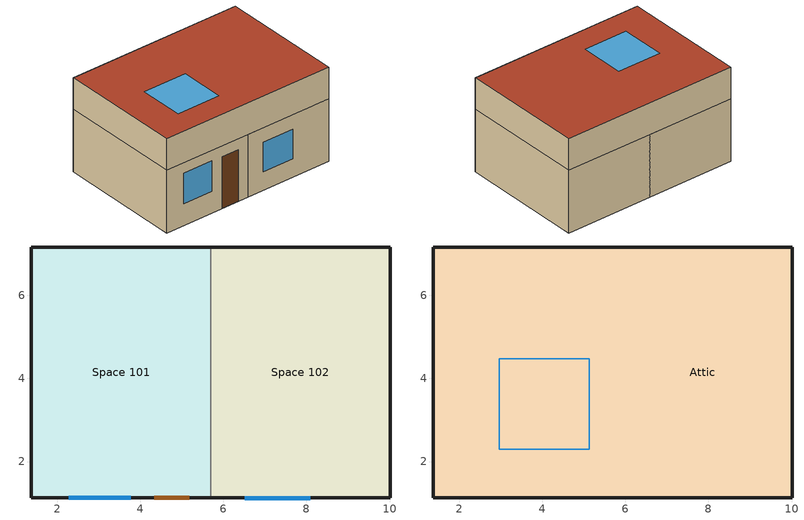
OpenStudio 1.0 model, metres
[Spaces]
Space 101
 floor ground: 5.7,7.16 5.7,1.12 1.38,1.12 1.38,7.16 z0
 wall outside: 5.7,7.16 1.38,7.16 1.38,1.12 5.7,1.12 z0:3.05
 wall to Space 102: 5.7,1.12 5.7,7.16 z0:3.05
 window: 2.29,1.12 3.78,1.12 z1.05:2.54
 door: 4.33,1.12 5.18,1.12 z0:2.51
Space 102
 floor ground: 10.02,7.16 10.02,1.12 5.7,1.12 5.7,7.16 z0
 wall outside: 5.7,1.12 10.02,1.12 10.02,7.16 5.7,7.16 z0:3.05
 window: 6.52,1.12 8.09,1.12 z0.9:2.34
Attic
 floor to Space 102 (ASHRAE 90.1-2004 AtticFloor ClimateZone 1-5): 10.02,7.16 10.02,1.12 5.7,1.12 5.7,7.16 z3.05
 floor to Space 101 (ASHRAE 90.1-2004 AtticFloor ClimateZone 1-5): 5.7,7.16 5.7,1.12 1.38,1.12 1.38,7.16 z3.05
 wall outside: 1.38,7.16 1.38,1.12 10.02,1.12 10.02,7.16 1.38,7.16 z3.05:4.58
 roof outside: 10.02,1.12 10.02,7.16 1.38,7.16 1.38,1.12 z4.58
 skylight: 5.13,2.3 5.13,4.47 2.96,4.47 2.96,2.3 z4.58
[Building]
Medium Office: North Axis=-0; Space Type=ASHRAE 189.1-2009 ClimateZone 4-8 MediumOffice; Default Construction Set=ASHRAE 189.1-2009 ClimateZone 4-5 (mdoff) ConstSet
[Site]
Site 1: Latitude {deg}=41.98; Longitude {deg}=-87.92; Time Zone {hr}=-6; Elevation {m}=201
[Construction]
000 ExtSlabCarpet 4in ClimateZone 1-8: MAT-CC05 4 HW CONCRETE, CP02 CARPET PAD
000 Exterior Door: 000 F08 Metal surface, 000 I01 25mm insulation board
000 Exterior Window: 000 Clear 3mm, 000 Air 13mm, 000 Clear 3mm
000 Interior Ceiling: 000 M11 100mm lightweight concrete, 000 F05 Ceiling air space resistance, 000 F16 Acoustic tile
000 Interior Door; 000 Interior Partition: 000 G05 25mm wood
000 Interior Floor: 000 F16 Acoustic tile, 000 F05 Ceiling air space resistance, 000 M11 100mm lightweight concrete
000 Interior Wall: 000 G01a 19mm gypsum board, 000 F04 Wall air space resistance, 000 G01a 19mm gypsum board
000 Interior Window: 000 Clear 3mm
ASHRAE 189.1-2009 ExtRoof IEAD ClimateZone 2-5: Roof Membrane, Roof Insulation [21], Metal Decking
ASHRAE 189.1-2009 ExtWall SteelFrame ClimateZone 4-8: MAT-SHEATH, Wall Insulation [39], 1/2IN Gypsum
ASHRAE 189.1-2009 ExtWindow ClimateZone 4-5: Theoretical Glass [207]
CBECS 1980-2004 ExtWall Mass ClimateZone 8: 1IN Stucco, 8IN CONCRETE HW RefBldg, Mass NonRes Wall Insulation-3.75, 1/2IN Gypsum
ASHRAE 90.1-2004 AtticFloor ClimateZone 1-5: 1/2IN Gypsum, AtticFloor NonRes Insulation-5.18, 1/2IN Gypsum
[DefaultConstructionSet]
Name | Default Exterior Surface Constructions | Default Interior Surface Constructions | Default Ground Contact Surface Constructions | Default Exterior SubSurface Constructions | Default Interior SubSurface Constructions | Interior Partition Construction
ASHRAE 189.1-2009 ClimateZone 4-5 (mdoff) ConstSet | ASHRAE 189.1-2009 ClimateZone 4-5 (mdoff) Exterior DefSurfCons | 000 Interior DefSurfCons | 000 Ground DefSurfCons | ASHRAE 189.1-2009 ClimateZone 4-5 (mdoff) Exterior DefSubCons | 000 Interior DefSubCons | 000 Interior Partition
Default Construction Set 1 | Default Surface Constructions 1 | Default Surface Constructions 2 | Default Surface Constructions 3 | Default Sub Surface Constructions 1 | Default Sub Surface Constructions 2
[DefaultSubSurfaceConstructions]
Name | Fixed Window Construction | Operable Window Construction | Door Construction | Glass Door Construction | Skylight Construction | Tubular Daylight Dome Construction | Tubular Daylight Diffuser Construction
000 Interior DefSubCons | 000 Interior Window | 000 Interior Window | 000 Interior Door | 000 Exterior Window | 000 Exterior Window | 000 Interior Window | 000 Interior Window
ASHRAE 189.1-2009 ClimateZone 4-5 (mdoff) Exterior DefSubCons | ASHRAE 189.1-2009 ExtWindow ClimateZone 4-5 | ASHRAE 189.1-2009 ExtWindow ClimateZone 4-5 | 000 Exterior Door | 000 Exterior Window | 000 Exterior Window | 000 Interior Window | 000 Interior Window
Default Sub Surface Constructions 1; Default Sub Surface Constructions 2
[DefaultSurfaceConstructions]
Name | Floor Construction | Wall Construction | Roof Ceiling Construction
000 Ground DefSurfCons | 000 ExtSlabCarpet 4in ClimateZone 1-8 | 000 ExtSlabCarpet 4in ClimateZone 1-8 | 000 ExtSlabCarpet 4in ClimateZone 1-8
000 Interior DefSurfCons | 000 Interior Floor | 000 Interior Wall | 000 Interior Ceiling
ASHRAE 189.1-2009 ClimateZone 4-5 (mdoff) Exterior DefSurfCons | 000 ExtSlabCarpet 4in ClimateZone 1-8 | ASHRAE 189.1-2009 ExtWall SteelFrame ClimateZone 4-8 | ASHRAE 189.1-2009 ExtRoof IEAD ClimateZone 2-5
Default Surface Constructions 1; Default Surface Constructions 3
Default Surface Constructions 2 |  | CBECS 1980-2004 ExtWall Mass ClimateZone 8
[Material]
Name | Roughness | Thickness | Conductivity | Density | Specific Heat | Thermal Absorptance | Solar Absorptance | Visible Absorptance
000 F08 Metal surface | Smooth | 0.0008 | 45.28 | 7824 | 500
000 F16 Acoustic tile | MediumSmooth | 0.0191 | 0.06 | 368 | 590
000 G01a 19mm gypsum board | MediumSmooth | 0.019 | 0.16 | 800 | 1090
000 G05 25mm wood | MediumSmooth | 0.0254 | 0.15 | 608 | 1630
000 I01 25mm insulation board | MediumRough | 0.0254 | 0.03 | 43 | 1210
000 M11 100mm lightweight concrete | MediumRough | 0.1016 | 0.53 | 1280 | 840
1/2IN Gypsum | Smooth | 0.0127 | 0.16 | 784.9 | 830 | 0.9 | 0.92 | 0.92
MAT-CC05 4 HW CONCRETE | Rough | 0.1016 | 1.311 | 2240 | 836.8 | 0.9 | 0.7 | 0.7
Metal Decking | MediumSmooth | 0.0015 | 45.006 | 7680 | 418.4 | 0.9 | 0.7 | 0.3
Roof Insulation [21] | MediumRough | 0.2105 | 0.049 | 265 | 836.8 | 0.9 | 0.7 | 0.7
Roof Membrane | VeryRough | 0.0095 | 0.16 | 1121.29 | 1460 | 0.9 | 0.7 | 0.7
Wall Insulation [39] | MediumRough | 0.1184 | 0.045 | 265 | 836.8 | 0.9 | 0.7 | 0.7
1IN Stucco | Smooth | 0.0253 | 0.6918 | 1858 | 837 | 0.9 | 0.92 | 0.92
8IN CONCRETE HW RefBldg | Rough | 0.2032 | 1.311 | 2240 | 836.8 | 0.9 | 0.7 | 0.7
Mass NonRes Wall Insulation-3.75 | MediumRough | 0.163001 | 0.049 | 265 | 836.8 | 0.9 | 0.7 | 0.7
AtticFloor NonRes Insulation-5.18 | MediumRough | 0.30261 | 0.049 | 265 | 836.8 | 0.9 | 0.7 | 0.7
[Material:AirGap]
Name | Thermal Resistance
000 F04 Wall air space resistance | 0.15
000 F05 Ceiling air space resistance | 0.18
[Material:NoMass] Thermal Absorptance=0.9; Solar Absorptance=0.7
Name | Roughness | Thermal Resistance | Visible Absorptance
CP02 CARPET PAD | VeryRough | 0.2165 | 0.8
MAT-SHEATH | Rough | 0.3626 | 0.7
[WindowMaterial:Gas]
000 Air 13mm: Gas Type=Air; Thickness=0.0127
[WindowMaterial:Glazing] Optical Data Type=SpectralAverage; Thickness=0.003; Infrared Transmittance at Normal Incidence=0
Name | Solar Transmittance at Normal Incidence | Front Side Solar Reflectance at Normal Incidence | Back Side Solar Reflectance at Normal Incidence | Visible Transmittance at Normal Incidence | Front Side Visible Reflectance at Normal Incidence | Back Side Visible Reflectance at Normal Incidence | Front Side Infrared Hemispherical Emissivity | Back Side Infrared Hemispherical Emissivity | Conductivity | Dirt Correction Factor for Solar and Visible Transmittance | Solar Diffusing
000 Clear 3mm | 0.837 | 0.075 | 0.075 | 0.898 | 0.081 | 0.081 | 0.84 | 0.84 | 0.9
Theoretical Glass [207] | 0.3311 | 0.6189 | 0.6189 | 0.44 | 0.51 | 0.51 | 0.9 | 0.9 | 0.0133 | 1 | No
[DefaultScheduleSet]
MediumOffice Schedules: Number of People Schedule=Medium Office Bldg Occ; People Activity Level Schedule=Medium Office Activity; Lighting Schedule=Medium Office Bldg Light; Electric Equipment Schedule=Medium Office Bldg Equip; Infiltration Schedule=Medium Office Infil Quarter On
[ElectricEquipment]
ASHRAE 189.1-2009 ClimateZone 4-8 MediumOffice ElecInst: Electric Equipment Definition=ASHRAE 189.1-2009 ClimateZone 4-8 MediumOffice ElecDef; Space or SpaceType=ASHRAE 189.1-2009 ClimateZone 4-8 MediumOffice
[ElectricEquipment:Definition]
ASHRAE 189.1-2009 ClimateZone 4-8 MediumOffice ElecDef: Design Level Calculation Method=Watts/Area; Design Level=0; Watts per Space Floor Area=5.81251
[Lights]
ASHRAE 189.1-2009 ClimateZone 4-8 MediumOffice LightsInst: Lights Definition=ASHRAE 189.1-2009 ClimateZone 4-8 MediumOffice LightsDef; Space or SpaceType=ASHRAE 189.1-2009 ClimateZone 4-8 MediumOffice
[Lights:Definition]
ASHRAE 189.1-2009 ClimateZone 4-8 MediumOffice LightsDef: Design Level Calculation Method=Watts/Area; Lighting Level=0; Watts per Space Floor Area=9.68752
[People]
ASHRAE 189.1-2009 ClimateZone 4-8 MediumOffice PeopInst: People Definition=MediumOffice PeopDef; Space or SpaceType=ASHRAE 189.1-2009 ClimateZone 4-8 MediumOffice
[People:Definition]
MediumOffice PeopDef: Number of People Calculation Method=People/Area; Number of People=0; People per Space Floor Area=0.0538196; Fraction Radiant=0.3
[SpaceInfiltration:DesignFlowRate]
ASHRAE 189.1-2009 ClimateZone 4-8 MediumOffice Infil: Space or SpaceType=ASHRAE 189.1-2009 ClimateZone 4-8 MediumOffice; Design Flow Rate Calculation Method=AirChanges/Hour; Design Flow Rate=0; Air Changes per Hour=0.15
[SpaceType]
Name | Default Schedule Set | Design Specification Outdoor Air Object
ASHRAE 189.1-2009 ClimateZone 4-8 MediumOffice | MediumOffice Schedules | MediumOffice Outdoor Air
Empty Space Type
[DesignSpecification:OutdoorAir]
MediumOffice Outdoor Air: Outdoor Air Method=Sum; Outdoor Air Flow per Person=0.0107645; Outdoor Air Flow per Floor Area=0; Outdoor Air Flow Rate=0; Outdoor Air Flow Air Changes per Hour=0
[BuildingStory]
Building Story 1: Nominal Z Coordinate {m}=0; Nominal Floor to Floor Height {m}=3.048
[Space]
Name | Default Construction Set | Building Story | Thermal Zone | Space Type
Space 101 | Default Construction Set 1 | Building Story 1 | Thermal Zone 1
Space 102 |  | Building Story 1 | Thermal Zone 2
Attic |  |  | Thermal Zone 3 | Empty Space Type
[ThermalZone] Use Ideal Air Loads=No
Thermal Zone 1; Thermal Zone 2; Thermal Zone 3
[Sizing:Zone] Zone Cooling Design Supply Air Temperature {C}=14; Zone Heating Design Supply Air Temperature {C}=40; Zone Cooling Design Supply Air Humidity Ratio {kg-H2O/kg-air}=0.0085; Zone Heating Design Supply Air Humidity Ratio {kg-H2O/kg-air}=0.008; Heating Design Air Flow Method=DesignDay
Thermal Zone 1; Thermal Zone 2; Thermal Zone 3
[Schedule:Ruleset]
Name | Default Day Schedule | Summer Design Day Schedule | Winter Design Day Schedule
Medium Office Infil Quarter On | Medium Office Infil Quarter On Default Schedule | Medium Office Infil Quarter On Summer Design Day | Medium Office Infil Quarter On Winter Design Day
Medium Office Bldg Light | Medium Office Bldg Light Default Schedule | Medium Office Bldg Light Summer Design Day | Medium Office Bldg Light Winter Design Day
Medium Office Bldg Equip | Medium Office Bldg Equip Default Schedule | Medium Office Bldg Equip Summer Design Day | Medium Office Bldg Equip Winter Design Day
Medium Office Bldg Occ | Medium Office Bldg Occ Default Schedule | Medium Office Bldg Occ Summer Design Day | Medium Office Bldg Occ Winter Design Day
Medium Office Activity | Medium Office Activity Default Schedule | Medium Office Activity Summer Design Day | Medium Office Activity Winter Design Day
[Schedule:Day]
Medium Office Infil Quarter On Default Schedule; Medium Office Bldg Light Default Schedule; Medium Office Bldg Light Winter Design Day; Medium Office Bldg Equip Default Schedule; Medium Office Bldg Equip Winter Design Day; Medium Office Bldg Occ Default Schedule; Medium Office Bldg Occ Rule 1 Day Schedule; Medium Office Bldg Occ Winter Design Day; Medium Office Activity Default Schedule: 24, 0, 0
Medium Office Infil Quarter On Rule 3 Day Schedule; Medium Office Infil Quarter On Summer Design Day: 6, 0, 1, 22, 0, 0.25, 24, 0, 1
Medium Office Infil Quarter On Rule 2 Day Schedule; Medium Office Infil Quarter On Winter Design Day: 6, 0, 1, 18, 0, 0.25, 24, 0, 1
Medium Office Infil Quarter On Rule 1 Day Schedule; Medium Office Bldg Light Summer Design Day; Medium Office Bldg Equip Summer Design Day: 24, 0, 1
Medium Office Bldg Light Rule 3 Day Schedule: 5, 0, 0.05, 7, 0, 0.1, 8, 0, 0.3, 17, 0, 0.9, 18, 0, 0.7, 20, 0, 0.5, 22, 0, 0.3, 23, 0, 0.1, 24, 0, 0.05
Medium Office Bldg Light Rule 2 Day Schedule: 6, 0, 0.05, 8, 0, 0.1, 14, 0, 0.5, 17, 0, 0.15, 24, 0, 0.05
Medium Office Bldg Light Rule 1 Day Schedule: 24, 0, 0.05
Medium Office Bldg Equip Rule 3 Day Schedule: 8, 0, 0.4, 12, 0, 0.9, 13, 0, 0.8, 17, 0, 0.9, 18, 0, 0.8, 20, 0, 0.6, 22, 0, 0.5, 24, 0, 0.4
Medium Office Bldg Equip Rule 2 Day Schedule: 6, 0, 0.3, 8, 0, 0.4, 14, 0, 0.5, 17, 0, 0.35, 24, 0, 0.3
Medium Office Bldg Equip Rule 1 Day Schedule: 24, 0, 0.3
Medium Office Bldg Occ Summer Design Day: 6, 0, 0, 22, 0, 1, 24, 0, 0.05
Medium Office Bldg Occ Rule 3 Day Schedule: 6, 0, 0, 7, 0, 0.1, 8, 0, 0.2, 12, 0, 0.95, 13, 0, 0.5, 17, 0, 0.95, 18, 0, 0.7, 20, 0, 0.4, 22, 0, 0.1, 24, 0, 0.05
Medium Office Bldg Occ Rule 2 Day Schedule: 6, 0, 0, 8, 0, 0.1, 14, 0, 0.5, 17, 0, 0.1, 24, 0, 0
Medium Office Activity Rule 1 Day Schedule; Medium Office Activity Winter Design Day; Medium Office Activity Summer Design Day: 24, 0, 120
[Schedule:Rule] Date Specification Type=DateRange; Start Month=1; Start Day=1; End Month=12; End Day=31
Name | Schedule Ruleset | Rule Order | Day Schedule | Apply Sunday | Apply Monday | Apply Tuesday | Apply Wednesday | Apply Thursday | Apply Friday | Apply Saturday
Medium Office Infil Quarter On Rule 3 | Medium Office Infil Quarter On | 2 | Medium Office Infil Quarter On Rule 3 Day Schedule | No | Yes | Yes | Yes | Yes | Yes | No
Medium Office Infil Quarter On Rule 2 | Medium Office Infil Quarter On | 1 | Medium Office Infil Quarter On Rule 2 Day Schedule | No | No | No | No | No | No | Yes
Medium Office Infil Quarter On Rule 1 | Medium Office Infil Quarter On | 0 | Medium Office Infil Quarter On Rule 1 Day Schedule | Yes | No | No | No | No | No | No
Medium Office Bldg Light Rule 3 | Medium Office Bldg Light | 2 | Medium Office Bldg Light Rule 3 Day Schedule | No | Yes | Yes | Yes | Yes | Yes | No
Medium Office Bldg Light Rule 2 | Medium Office Bldg Light | 1 | Medium Office Bldg Light Rule 2 Day Schedule | No | No | No | No | No | No | Yes
Medium Office Bldg Light Rule 1 | Medium Office Bldg Light | 0 | Medium Office Bldg Light Rule 1 Day Schedule | Yes | No | No | No | No | No | No
Medium Office Bldg Equip Rule 3 | Medium Office Bldg Equip | 2 | Medium Office Bldg Equip Rule 3 Day Schedule | No | Yes | Yes | Yes | Yes | Yes | No
Medium Office Bldg Equip Rule 2 | Medium Office Bldg Equip | 1 | Medium Office Bldg Equip Rule 2 Day Schedule | No | No | No | No | No | No | Yes
Medium Office Bldg Equip Rule 1 | Medium Office Bldg Equip | 0 | Medium Office Bldg Equip Rule 1 Day Schedule | Yes | No | No | No | No | No | No
Medium Office Bldg Occ Rule 3 | Medium Office Bldg Occ | 2 | Medium Office Bldg Occ Rule 3 Day Schedule | No | Yes | Yes | Yes | Yes | Yes | No
Medium Office Bldg Occ Rule 2 | Medium Office Bldg Occ | 1 | Medium Office Bldg Occ Rule 2 Day Schedule | No | No | No | No | No | No | Yes
Medium Office Bldg Occ Rule 1 | Medium Office Bldg Occ | 0 | Medium Office Bldg Occ Rule 1 Day Schedule | Yes | No | No | No | No | No | No
Medium Office Activity Rule 1 | Medium Office Activity | 0 | Medium Office Activity Rule 1 Day Schedule | Yes | Yes | Yes | Yes | Yes | Yes | Yes
